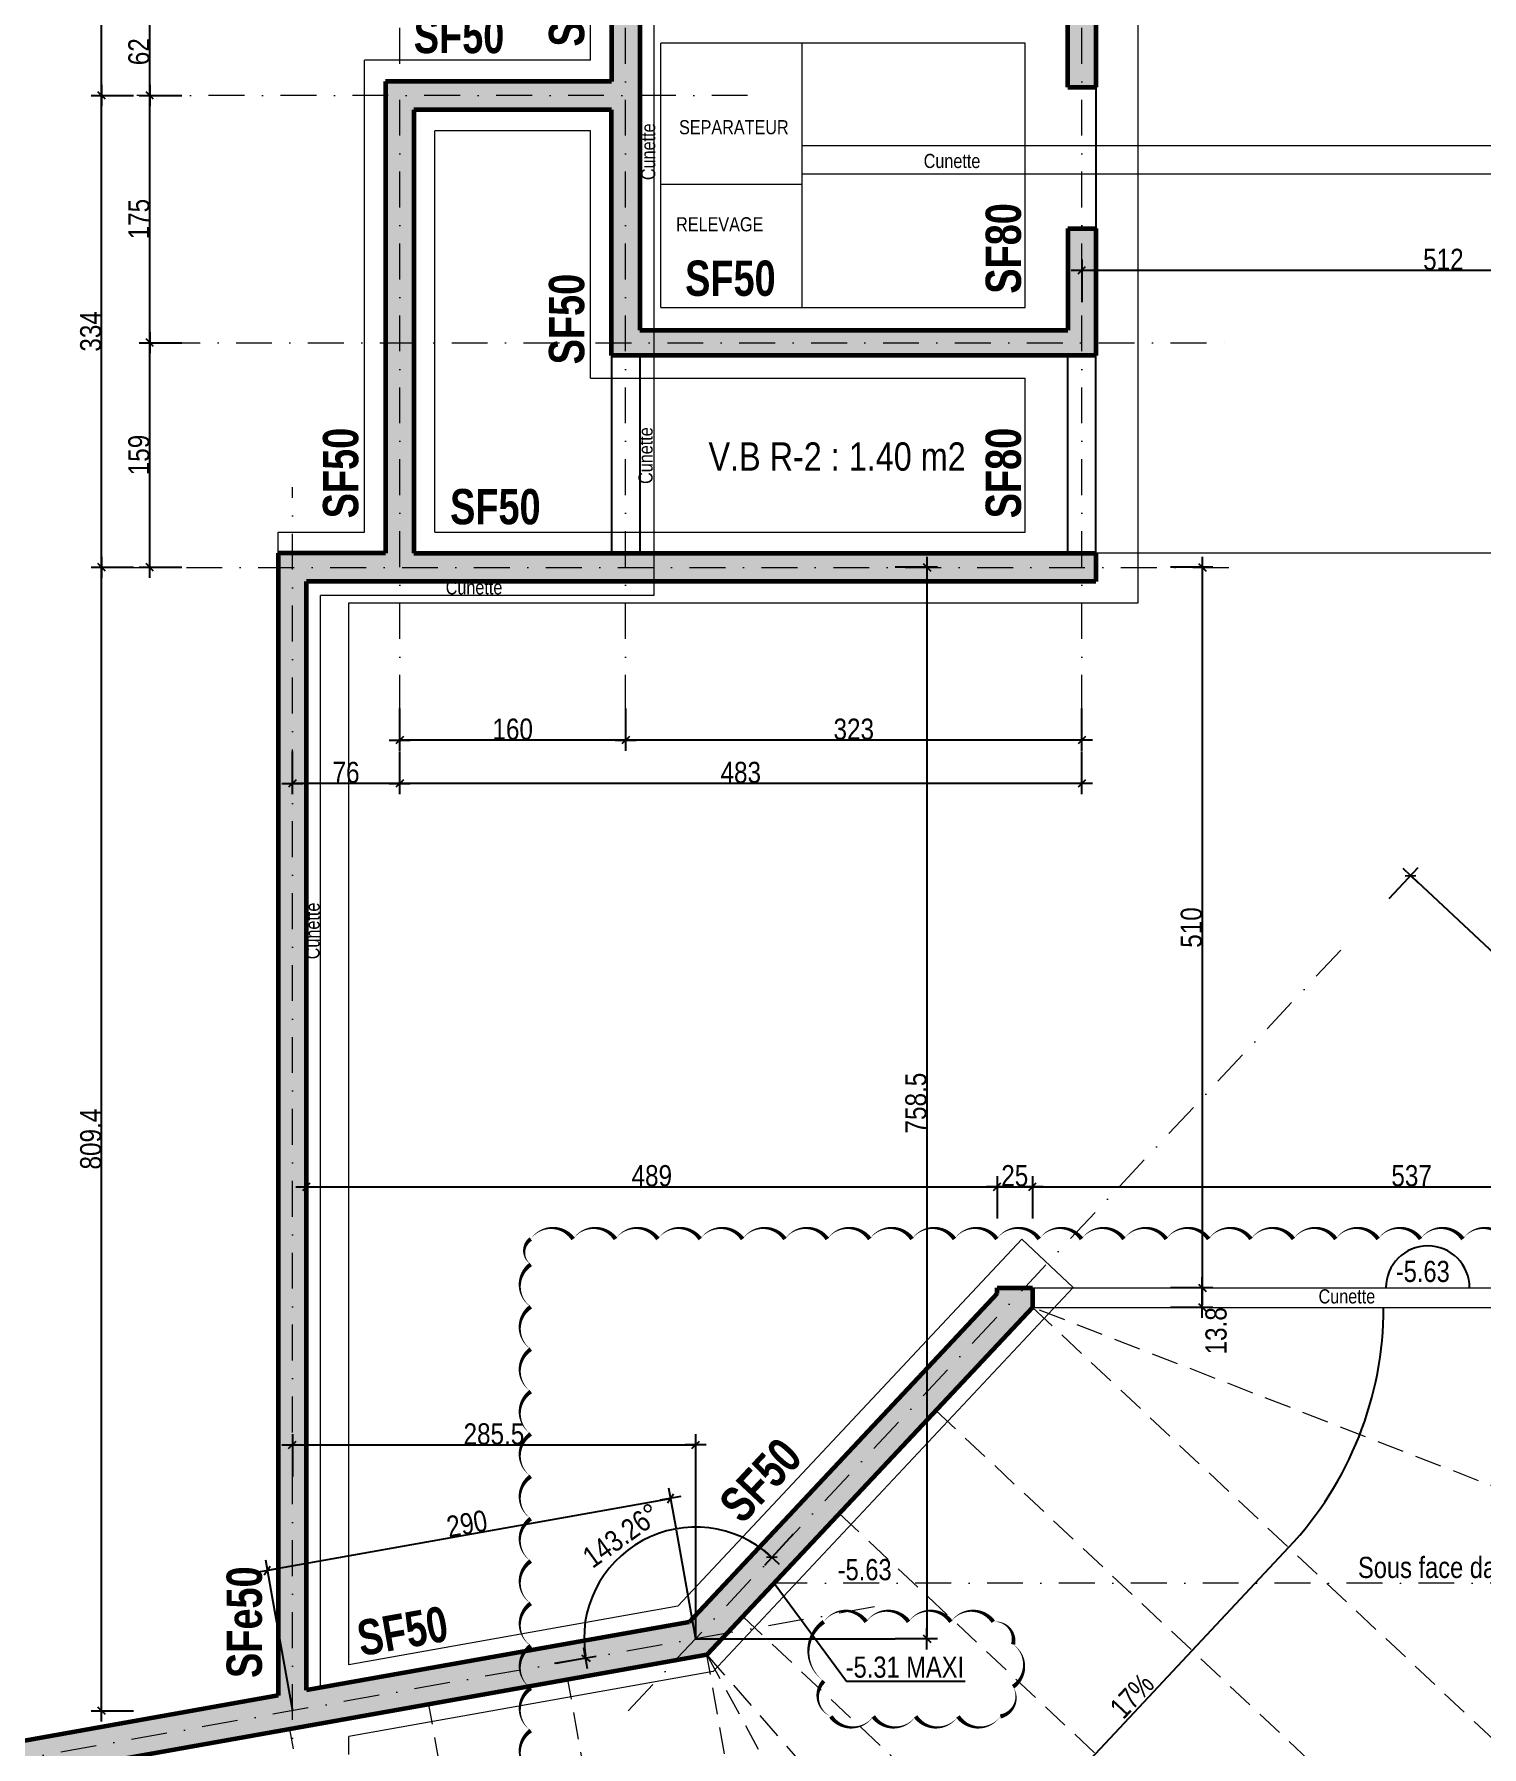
# Model space of a CAD drawing. Header units: centimetres. Extents: x 16433 to 114398, y -50094 to -12305.
# Drawn here: x 28697 to 29722, y -41349 to -40137 of the extents above; entities that cross this region are included whole.
import ezdxf
from ezdxf.enums import TextEntityAlignment as Align

# ---------------------------------------------------------------- set-up
doc = ezdxf.new("R2010")
doc.units = ezdxf.units.CM
doc.header["$LTSCALE"] = 0.5
doc.linetypes.add('CACHEX2', pattern=[19.05, 12.7, -6.35])
doc.linetypes.add('TIRETPTX2', pattern=[50.8, 25.4, -12.7, 0, -12.7])
doc.layers.get('DEFPOINTS').update_dxf_attribs({"linetype": 'CONTINUOUS'})
for name, color, linetype in [('01_cote_gen', 4, 'CONTINUOUS'), ('01_linteaux', 2, 'CONTINUOUS'), ('01_poch_murs', 253, 'CONTINUOUS'), ('01_texte', 230, 'CONTINUOUS'), ('AA_COTES', 2, 'CONTINUOUS')]:
    doc.layers.add(name, color=color, linetype=linetype)
for name, color, linetype, lineweight in [('01_murs_coup', 5, 'CONTINUOUS', 60), ('01_sem', 42, 'CONTINUOUS', 15), ('01_tram_axes', 2, 'TIRETPTX2', 9)]:
    doc.layers.add(name, color=color, linetype=linetype, lineweight=lineweight)
doc.styles.add('ARIAL NA', font='ARIALN.TTF')
doc.styles.add('impact', font='impact.ttf')
doc.styles.add('MATTE_TXT', font='arial.ttf')
doc.styles.add('STYLE2', font='ARIALN.TTF')
doc.dimstyles.new('JB50', dxfattribs={"dimscale": 0.1, "dimtxt": 150, "dimasz": 15, "dimexe": 0.1, "dimexo": 0.1, "dimgap": 0.09, "dimtad": 1, "dimdec": 1, "dimdsep": 46, "dimtxsty": 'STYLE2', "dimblk1": 'BOND_G', "dimblk2": 'BOND_D', "dimsah": 1, "dimcen": 1.5, "dimdle": 0.01, "dimse1": 1, "dimse2": 1, "dimclrd": 4, "dimclre": 2, "dimclrt": 6, "dimazin": 2, "dimtfac": 2.333333, "dimtdec": 1, "dimtix": 1, "dimtmove": 2, "dimatfit": 3, "dimldrblk": 'BOND_G', "dimfxl": 1, "dimtolj": 1, "dimtzin": 0, "dimarcsym": 0})

# ---------------------------------------------------------------- blocks, each defined once
blk = doc.blocks.new('BOND_G')
at = {"layer": 'AA_COTES', "color": 0}
for p, q in [((0, -5), (0, 15)), ((5, 0), (-5, 0)), ((1.77, 1.77), (-1.77, -1.77))]:
    blk.add_line(p, q, dxfattribs=at)
blk = doc.blocks.new('BOND_D')
at = {"layer": 'AA_COTES', "color": 0}
for p, q in [((5, 0), (-5, 0)), ((-1.77, -1.77), (1.77, 1.77)), ((0, 5), (0, -15))]:
    blk.add_line(p, q, dxfattribs=at)
blk = doc.blocks.new('*D4112')
at = {"layer": '01_cote_gen', "color": 4, "lineweight": -2, "ltscale": 2, "transparency": 16777216}
blk.add_line((29440.7, -40304.2), (29949.7, -40304.2), dxfattribs=at)
at = {"layer": 'DEFPOINTS', "color": 0, "ltscale": 2}
for p in [(29951.2, -40304.2), (29439.2, -40312), (29951.2, -40346.8)]:
    blk.add_point(p, dxfattribs=at)
at = {"layer": '01_cote_gen', "color": 4, "lineweight": -2, "ltscale": 2, "transparency": 16777216, "xscale": 1.5, "yscale": 1.5, "zscale": 1.5, "rotation": 180}
blk.add_blockref('BOND_G', (29439.2, -40304.2), dxfattribs=at)
at = {"layer": '01_cote_gen', "color": 4, "lineweight": -2, "ltscale": 2, "transparency": 16777216, "xscale": 1.5, "yscale": 1.5, "zscale": 1.5}
blk.add_blockref('BOND_D', (29951.2, -40304.2), dxfattribs=at)
at = {"layer": '01_cote_gen', "color": 6, "ltscale": 2, "transparency": 16777216, "insert": (29695.2, -40296.6), "char_height": 15, "attachment_point": 5, "style": 'STYLE2'}
blk.add_mtext('\\A1;512', dxfattribs=at)
blk = doc.blocks.new('*D4128')
at = {"layer": '01_cote_gen', "color": 4, "lineweight": -2, "ltscale": 2, "transparency": 16777216}
blk.add_line((29437.7, -40636.9), (29117.7, -40636.9), dxfattribs=at)
at = {"layer": 'DEFPOINTS', "color": 0, "ltscale": 2}
for p in [(29116.2, -40616.1), (29439.2, -40616.1), (29116.2, -40636.9)]:
    blk.add_point(p, dxfattribs=at)
at = {"layer": '01_cote_gen', "color": 4, "lineweight": -2, "ltscale": 2, "transparency": 16777216, "xscale": 1.5, "yscale": 1.5, "zscale": 1.5, "rotation": 180}
blk.add_blockref('BOND_D', (29116.2, -40636.9), dxfattribs=at)
at = {"layer": '01_cote_gen', "color": 4, "lineweight": -2, "ltscale": 2, "transparency": 16777216, "xscale": 1.5, "yscale": 1.5, "zscale": 1.5}
blk.add_blockref('BOND_G', (29439.2, -40636.9), dxfattribs=at)
at = {"layer": '01_cote_gen', "color": 6, "ltscale": 2, "transparency": 16777216, "insert": (29277.7, -40629.2), "char_height": 15, "attachment_point": 5, "style": 'STYLE2'}
blk.add_mtext('\\A1;323', dxfattribs=at)
blk = doc.blocks.new('*D4129')
at = {"layer": '01_cote_gen', "color": 4, "lineweight": -2, "ltscale": 2, "transparency": 16777216}
blk.add_line((29114.7, -40636.9), (28957.7, -40636.9), dxfattribs=at)
at = {"layer": 'DEFPOINTS', "color": 0, "ltscale": 2}
for p in [(28956.2, -40616.1), (29116.2, -40616.1), (28956.2, -40636.9)]:
    blk.add_point(p, dxfattribs=at)
at = {"layer": '01_cote_gen', "color": 4, "lineweight": -2, "ltscale": 2, "transparency": 16777216, "xscale": 1.5, "yscale": 1.5, "zscale": 1.5, "rotation": 180}
blk.add_blockref('BOND_D', (28956.2, -40636.9), dxfattribs=at)
at = {"layer": '01_cote_gen', "color": 4, "lineweight": -2, "ltscale": 2, "transparency": 16777216, "xscale": 1.5, "yscale": 1.5, "zscale": 1.5}
blk.add_blockref('BOND_G', (29116.2, -40636.9), dxfattribs=at)
at = {"layer": '01_cote_gen', "color": 6, "ltscale": 2, "transparency": 16777216, "insert": (29036.2, -40629.2), "char_height": 15, "attachment_point": 5, "style": 'STYLE2'}
blk.add_mtext('\\A1;160', dxfattribs=at)
blk = doc.blocks.new('*D4130')
at = {"layer": '01_cote_gen', "color": 4, "lineweight": -2, "ltscale": 2, "transparency": 16777216}
blk.add_line((29437.7, -40667.5), (28957.7, -40667.5), dxfattribs=at)
at = {"layer": 'DEFPOINTS', "color": 0, "ltscale": 2}
for p in [(28956.2, -40644.4), (29439.2, -40644.4), (28956.2, -40667.5)]:
    blk.add_point(p, dxfattribs=at)
at = {"layer": '01_cote_gen', "color": 4, "lineweight": -2, "ltscale": 2, "transparency": 16777216, "xscale": 1.5, "yscale": 1.5, "zscale": 1.5, "rotation": 180}
blk.add_blockref('BOND_D', (28956.2, -40667.5), dxfattribs=at)
at = {"layer": '01_cote_gen', "color": 4, "lineweight": -2, "ltscale": 2, "transparency": 16777216, "xscale": 1.5, "yscale": 1.5, "zscale": 1.5}
blk.add_blockref('BOND_G', (29439.2, -40667.5), dxfattribs=at)
at = {"layer": '01_cote_gen', "color": 6, "ltscale": 2, "transparency": 16777216, "insert": (29197.7, -40659.8), "char_height": 15, "attachment_point": 5, "style": 'STYLE2'}
blk.add_mtext('\\A1;483', dxfattribs=at)
blk = doc.blocks.new('*D4131')
at = {"layer": '01_cote_gen', "color": 4, "lineweight": -2, "ltscale": 2, "transparency": 16777216}
blk.add_line((28954.7, -40667.5), (28881.7, -40667.5), dxfattribs=at)
at = {"layer": 'DEFPOINTS', "color": 0, "ltscale": 2}
for p in [(28880.2, -40457.8), (28880.2, -40667.5), (28956.2, -40675)]:
    blk.add_point(p, dxfattribs=at)
at = {"layer": '01_cote_gen', "color": 4, "lineweight": -2, "ltscale": 2, "transparency": 16777216, "xscale": 1.5, "yscale": 1.5, "zscale": 1.5, "rotation": 180}
blk.add_blockref('BOND_D', (28880.2, -40667.5), dxfattribs=at)
at = {"layer": '01_cote_gen', "color": 4, "lineweight": -2, "ltscale": 2, "transparency": 16777216, "xscale": 1.5, "yscale": 1.5, "zscale": 1.5}
blk.add_blockref('BOND_G', (28956.2, -40667.5), dxfattribs=at)
at = {"layer": '01_cote_gen', "color": 6, "ltscale": 2, "transparency": 16777216, "insert": (28918.2, -40659.8), "char_height": 15, "attachment_point": 5, "style": 'STYLE2'}
blk.add_mtext('\\A1;76', dxfattribs=at)
blk = doc.blocks.new('*D4132')
at = {"layer": '01_cote_gen', "color": 4, "lineweight": -2, "ltscale": 2, "transparency": 16777216}
blk.add_line((29673, -40733.7), (30054.4, -41090.1), dxfattribs=at)
at = {"layer": 'DEFPOINTS', "color": 0, "ltscale": 2}
for p in [(29622.6, -40785.5), (30055.5, -41091.2), (30006.1, -41143.9)]:
    blk.add_point(p, dxfattribs=at)
at = {"layer": '01_cote_gen', "color": 4, "lineweight": -2, "ltscale": 2, "transparency": 16777216, "xscale": 1.5, "yscale": 1.5, "zscale": 1.5}
for name, p, rotation in [('BOND_G', (29671.9, -40732.7), 136.9369686569223), ('BOND_D', (30055.5, -41091.2), 316.9369686569223)]:
    blk.add_blockref(name, p, dxfattribs=dict(at, rotation=rotation))
at = {"layer": '01_cote_gen', "color": 6, "ltscale": 2, "transparency": 16777216, "insert": (29868.9, -40906.3), "char_height": 15, "attachment_point": 5, "rotation": 316.937, "style": 'STYLE2'}
blk.add_mtext('\\A1;525', dxfattribs=at)
blk = doc.blocks.new('*D4133')
at = {"layer": '01_cote_gen', "color": 4, "lineweight": -2, "ltscale": 2, "transparency": 16777216}
blk.add_line((28881.7, -41135.7), (29164.2, -41135.7), dxfattribs=at)
at = {"layer": 'DEFPOINTS', "color": 0, "ltscale": 2}
for p in [(29165.7, -41135.7), (28880.2, -41157.2), (29165.7, -41247.9)]:
    blk.add_point(p, dxfattribs=at)
at = {"layer": '01_cote_gen', "color": 4, "lineweight": -2, "ltscale": 2, "transparency": 16777216, "xscale": 1.5, "yscale": 1.5, "zscale": 1.5, "rotation": 180}
blk.add_blockref('BOND_G', (28880.2, -41135.7), dxfattribs=at)
at = {"layer": '01_cote_gen', "color": 4, "lineweight": -2, "ltscale": 2, "transparency": 16777216, "xscale": 1.5, "yscale": 1.5, "zscale": 1.5}
blk.add_blockref('BOND_D', (29165.7, -41135.7), dxfattribs=at)
at = {"layer": '01_cote_gen', "color": 6, "ltscale": 2, "transparency": 16777216, "insert": (29022.9, -41128.1), "char_height": 15, "attachment_point": 5, "style": 'STYLE2'}
blk.add_mtext('\\A1;285.5', dxfattribs=at)
blk = doc.blocks.new('*D4134')
at = {"layer": '01_cote_gen', "color": 4, "lineweight": -2, "ltscale": 2, "transparency": 16777216}
blk.add_line((28745.1, -41322.5), (28745.1, -40516), dxfattribs=at)
at = {"layer": 'DEFPOINTS', "color": 0, "ltscale": 2}
for p in [(28745.1, -40514.5), (28754.3, -40514.5), (28880.2, -41324)]:
    blk.add_point(p, dxfattribs=at)
at = {"layer": '01_cote_gen', "color": 4, "lineweight": -2, "ltscale": 2, "transparency": 16777216, "xscale": 1.5, "yscale": 1.5, "zscale": 1.5}
for name, p, rotation in [('BOND_D', (28745.1, -40514.5), 90), ('BOND_G', (28745.1, -41324), 270)]:
    blk.add_blockref(name, p, dxfattribs=dict(at, rotation=rotation))
at = {"layer": '01_cote_gen', "color": 6, "ltscale": 2, "transparency": 16777216, "insert": (28737.5, -40919.3), "char_height": 15, "attachment_point": 5, "rotation": 90, "style": 'STYLE2'}
blk.add_mtext('\\A1;809.4', dxfattribs=at)
blk = doc.blocks.new('*D4135')
at = {"layer": '01_cote_gen', "color": 4, "lineweight": -2, "ltscale": 2, "transparency": 16777216}
blk.add_line((28779.3, -40513), (28779.3, -40357), dxfattribs=at)
at = {"layer": 'DEFPOINTS', "color": 0, "ltscale": 2}
for p in [(28779.3, -40355.5), (28833.9, -40355.5), (28788.4, -40514.5)]:
    blk.add_point(p, dxfattribs=at)
at = {"layer": '01_cote_gen', "color": 4, "lineweight": -2, "ltscale": 2, "transparency": 16777216, "xscale": 1.5, "yscale": 1.5, "zscale": 1.5}
for name, p, rotation in [('BOND_D', (28779.3, -40355.5), 90), ('BOND_G', (28779.3, -40514.5), 270)]:
    blk.add_blockref(name, p, dxfattribs=dict(at, rotation=rotation))
at = {"layer": '01_cote_gen', "color": 6, "ltscale": 2, "transparency": 16777216, "insert": (28771.6, -40435), "char_height": 15, "attachment_point": 5, "rotation": 90, "style": 'STYLE2'}
blk.add_mtext('\\A1;159', dxfattribs=at)
blk = doc.blocks.new('*D4136')
at = {"layer": '01_cote_gen', "color": 4, "lineweight": -2, "ltscale": 2, "transparency": 16777216}
blk.add_line((28779.3, -40354), (28779.3, -40182), dxfattribs=at)
at = {"layer": 'DEFPOINTS', "color": 0, "ltscale": 2}
for p in [(28779.3, -40180.5), (28860.1, -40180.5), (28833.9, -40355.5)]:
    blk.add_point(p, dxfattribs=at)
at = {"layer": '01_cote_gen', "color": 4, "lineweight": -2, "ltscale": 2, "transparency": 16777216, "xscale": 1.5, "yscale": 1.5, "zscale": 1.5}
for name, p, rotation in [('BOND_D', (28779.3, -40180.5), 90), ('BOND_G', (28779.3, -40355.5), 270)]:
    blk.add_blockref(name, p, dxfattribs=dict(at, rotation=rotation))
at = {"layer": '01_cote_gen', "color": 6, "ltscale": 2, "transparency": 16777216, "insert": (28771.6, -40268), "char_height": 15, "attachment_point": 5, "rotation": 90, "style": 'STYLE2'}
blk.add_mtext('\\A1;175', dxfattribs=at)
blk = doc.blocks.new('*D4137')
at = {"layer": '01_cote_gen', "color": 4, "lineweight": -2, "ltscale": 2, "transparency": 16777216}
blk.add_line((28779.3, -40179), (28779.3, -40120), dxfattribs=at)
at = {"layer": 'DEFPOINTS', "color": 0, "ltscale": 2}
for p in [(28779.3, -40118.5), (28860.1, -40118.5), (28860.1, -40180.5)]:
    blk.add_point(p, dxfattribs=at)
at = {"layer": '01_cote_gen', "color": 4, "lineweight": -2, "ltscale": 2, "transparency": 16777216, "xscale": 1.5, "yscale": 1.5, "zscale": 1.5}
for name, p, rotation in [('BOND_D', (28779.3, -40118.5), 90), ('BOND_G', (28779.3, -40180.5), 270)]:
    blk.add_blockref(name, p, dxfattribs=dict(at, rotation=rotation))
at = {"layer": '01_cote_gen', "color": 6, "ltscale": 2, "transparency": 16777216, "insert": (28771.6, -40149.5), "char_height": 15, "attachment_point": 5, "rotation": 90, "style": 'STYLE2'}
blk.add_mtext('\\A1;62', dxfattribs=at)
blk = doc.blocks.new('*D4139')
at = {"layer": '01_cote_gen', "color": 4, "lineweight": -2, "ltscale": 2, "transparency": 16777216}
blk.add_line((28745.1, -40513), (28745.1, -40182), dxfattribs=at)
at = {"layer": 'DEFPOINTS', "color": 0, "ltscale": 2}
for p in [(28745.1, -40180.5), (28862.8, -40180.5), (28831.7, -40514.5)]:
    blk.add_point(p, dxfattribs=at)
at = {"layer": '01_cote_gen', "color": 4, "lineweight": -2, "ltscale": 2, "transparency": 16777216, "xscale": 1.5, "yscale": 1.5, "zscale": 1.5}
for name, p, rotation in [('BOND_D', (28745.1, -40180.5), 90), ('BOND_G', (28745.1, -40514.5), 270)]:
    blk.add_blockref(name, p, dxfattribs=dict(at, rotation=rotation))
at = {"layer": '01_cote_gen', "color": 6, "ltscale": 2, "transparency": 16777216, "insert": (28737.5, -40347.5), "char_height": 15, "attachment_point": 5, "rotation": 90, "style": 'STYLE2'}
blk.add_mtext('\\A1;334', dxfattribs=at)
blk = doc.blocks.new('*D4140')
at = {"layer": '01_cote_gen', "color": 4, "lineweight": -2, "ltscale": 2, "transparency": 16777216}
blk.add_line((28745.1, -40179), (28745.1, -39665), dxfattribs=at)
at = {"layer": 'DEFPOINTS', "color": 0, "ltscale": 2}
for p in [(28745.1, -39663.5), (28767.6, -39663.5), (28767.6, -40180.5)]:
    blk.add_point(p, dxfattribs=at)
at = {"layer": '01_cote_gen', "color": 4, "lineweight": -2, "ltscale": 2, "transparency": 16777216, "xscale": 1.5, "yscale": 1.5, "zscale": 1.5}
for name, p, rotation in [('BOND_D', (28745.1, -39663.5), 90), ('BOND_G', (28745.1, -40180.5), 270)]:
    blk.add_blockref(name, p, dxfattribs=dict(at, rotation=rotation))
at = {"layer": '01_cote_gen', "color": 6, "ltscale": 2, "transparency": 16777216, "insert": (28737.5, -39922), "char_height": 15, "attachment_point": 5, "rotation": 90, "style": 'STYLE2'}
blk.add_mtext('\\A1;517', dxfattribs=at)
blk = doc.blocks.new('*D4178')
at = {"layer": '01_cote_gen', "color": 4, "lineweight": -2, "ltscale": 2, "transparency": 16777216}
blk.add_line((29994.3, -41284.6), (29494.4, -41818), dxfattribs=at)
at = {"layer": 'DEFPOINTS', "color": 0, "ltscale": 2}
for p in [(29931.5, -41223.6), (29429.5, -41759.3), (29493.4, -41819.1)]:
    blk.add_point(p, dxfattribs=at)
at = {"layer": '01_cote_gen', "color": 4, "lineweight": -2, "ltscale": 2, "transparency": 16777216, "xscale": 1.5, "yscale": 1.5, "zscale": 1.5}
for name, p, rotation in [('BOND_G', (29995.4, -41283.5), 46.85957807586632), ('BOND_D', (29493.4, -41819.1), 226.8595780758663)]:
    blk.add_blockref(name, p, dxfattribs=dict(at, rotation=rotation))
at = {"layer": '01_cote_gen', "color": 6, "ltscale": 2, "transparency": 16777216, "insert": (29738.8, -41546), "char_height": 15, "attachment_point": 5, "rotation": 46.8596, "style": 'STYLE2'}
blk.add_mtext('\\A1;734.1', dxfattribs=at)
blk = doc.blocks.new('*D4179')
at = {"layer": '01_cote_gen', "color": 4, "lineweight": -2, "ltscale": 2, "transparency": 16777216}
blk.add_line((28863.9, -41224.3), (29146.4, -41173.9), dxfattribs=at)
at = {"layer": 'DEFPOINTS', "color": 0, "ltscale": 2}
for p in [(29147.9, -41173.6), (29165.7, -41273), (28880.2, -41324)]:
    blk.add_point(p, dxfattribs=at)
at = {"layer": '01_cote_gen', "color": 4, "lineweight": -2, "ltscale": 2, "transparency": 16777216, "xscale": 1.5, "yscale": 1.5, "zscale": 1.5}
for name, p, rotation in [('BOND_D', (29147.9, -41173.6), 10.11701883034872), ('BOND_G', (28862.4, -41224.6), 190.1170188303487)]:
    blk.add_blockref(name, p, dxfattribs=dict(at, rotation=rotation))
at = {"layer": '01_cote_gen', "color": 6, "ltscale": 2, "transparency": 16777216, "insert": (29003.8, -41191.6), "char_height": 15, "attachment_point": 5, "rotation": 10.117, "style": 'STYLE2'}
blk.add_mtext('\\A1;290', dxfattribs=at)
blk = doc.blocks.new('*D4180')
at = {"layer": '01_cote_gen', "color": 4, "lineweight": -2, "ltscale": 2, "transparency": 16777216}
blk.add_arc((29165.7, -41273), 79, 47.9472, 189.0294, dxfattribs=at)
at = {"layer": 'DEFPOINTS', "color": 0, "ltscale": 2}
for p in [(29159.3, -41194.3), (29227, -41207.6), (29165.7, -41273), (29036.9, -41296)]:
    blk.add_point(p, dxfattribs=at)
at = {"layer": '01_cote_gen', "color": 4, "lineweight": -2, "ltscale": 2, "transparency": 16777216, "xscale": 1.5, "yscale": 1.5, "zscale": 1.5}
for name, p, rotation in [('BOND_G', (29219.7, -41215.4), 317.4034009217252), ('BOND_D', (29087.9, -41286.9), 279.5731959844877)]:
    blk.add_blockref(name, p, dxfattribs=dict(at, rotation=rotation))
at = {"layer": '01_cote_gen', "color": 6, "ltscale": 2, "transparency": 16777216, "insert": (29113.2, -41199.9), "char_height": 15, "attachment_point": 5, "rotation": 35.6733, "style": 'STYLE2'}
blk.add_mtext('\\A1;143.26°', dxfattribs=at)
blk = doc.blocks.new('*D4280')
at = {"layer": '01_cote_gen', "color": 4, "lineweight": -2, "ltscale": 2, "transparency": 16777216}
blk.add_line((28891.7, -40953), (29377.7, -40953), dxfattribs=at)
at = {"layer": 'DEFPOINTS', "color": 0, "ltscale": 2}
for p in [(29379.2, -40953), (28890.2, -40977.5), (29379.2, -41024.6)]:
    blk.add_point(p, dxfattribs=at)
at = {"layer": '01_cote_gen', "color": 4, "lineweight": -2, "ltscale": 2, "transparency": 16777216, "xscale": 1.5, "yscale": 1.5, "zscale": 1.5, "rotation": 180}
blk.add_blockref('BOND_G', (28890.2, -40953), dxfattribs=at)
at = {"layer": '01_cote_gen', "color": 4, "lineweight": -2, "ltscale": 2, "transparency": 16777216, "xscale": 1.5, "yscale": 1.5, "zscale": 1.5}
blk.add_blockref('BOND_D', (29379.2, -40953), dxfattribs=at)
at = {"layer": '01_cote_gen', "color": 6, "ltscale": 2, "transparency": 16777216, "insert": (29134.7, -40945.3), "char_height": 15, "attachment_point": 5, "style": 'STYLE2'}
blk.add_mtext('\\A1;489', dxfattribs=at)
blk = doc.blocks.new('*D4281')
at = {"layer": '01_cote_gen', "color": 4, "lineweight": -2, "ltscale": 2, "transparency": 16777216}
blk.add_line((29380.7, -40953), (29402.7, -40953), dxfattribs=at)
at = {"layer": 'DEFPOINTS', "color": 0, "ltscale": 2}
for p in [(29404.2, -40953), (29379.2, -40975.5), (29404.2, -41024.6)]:
    blk.add_point(p, dxfattribs=at)
at = {"layer": '01_cote_gen', "color": 4, "lineweight": -2, "ltscale": 2, "transparency": 16777216, "xscale": 1.5, "yscale": 1.5, "zscale": 1.5, "rotation": 180}
blk.add_blockref('BOND_G', (29379.2, -40953), dxfattribs=at)
at = {"layer": '01_cote_gen', "color": 4, "lineweight": -2, "ltscale": 2, "transparency": 16777216, "xscale": 1.5, "yscale": 1.5, "zscale": 1.5}
blk.add_blockref('BOND_D', (29404.2, -40953), dxfattribs=at)
at = {"layer": '01_cote_gen', "color": 6, "ltscale": 2, "transparency": 16777216, "insert": (29391.7, -40945.3), "char_height": 15, "attachment_point": 5, "style": 'STYLE2'}
blk.add_mtext('\\A1;25', dxfattribs=at)
blk = doc.blocks.new('*D4282')
at = {"layer": '01_cote_gen', "color": 4, "lineweight": -2, "ltscale": 2, "transparency": 16777216}
blk.add_line((29405.7, -40953), (29939.7, -40953), dxfattribs=at)
at = {"layer": 'DEFPOINTS', "color": 0, "ltscale": 2}
for p in [(29941.2, -40953), (29404.2, -40975.5), (29941.2, -41003)]:
    blk.add_point(p, dxfattribs=at)
at = {"layer": '01_cote_gen', "color": 4, "lineweight": -2, "ltscale": 2, "transparency": 16777216, "xscale": 1.5, "yscale": 1.5, "zscale": 1.5, "rotation": 180}
blk.add_blockref('BOND_G', (29404.2, -40953), dxfattribs=at)
at = {"layer": '01_cote_gen', "color": 4, "lineweight": -2, "ltscale": 2, "transparency": 16777216, "xscale": 1.5, "yscale": 1.5, "zscale": 1.5}
blk.add_blockref('BOND_D', (29941.2, -40953), dxfattribs=at)
at = {"layer": '01_cote_gen', "color": 6, "ltscale": 2, "transparency": 16777216, "insert": (29672.7, -40945.3), "char_height": 15, "attachment_point": 5, "style": 'STYLE2'}
blk.add_mtext('\\A1;537', dxfattribs=at)
blk = doc.blocks.new('*D4283')
at = {"layer": '01_cote_gen', "color": 4, "lineweight": -2, "ltscale": 2, "transparency": 16777216}
blk.add_line((29524.5, -40516), (29524.5, -41023.1), dxfattribs=at)
at = {"layer": 'DEFPOINTS', "color": 0, "ltscale": 2}
for p in [(29552.4, -40514.5), (29507, -41024.6), (29524.5, -41024.6)]:
    blk.add_point(p, dxfattribs=at)
at = {"layer": '01_cote_gen', "color": 4, "lineweight": -2, "ltscale": 2, "transparency": 16777216, "xscale": 1.5, "yscale": 1.5, "zscale": 1.5}
for name, p, rotation in [('BOND_G', (29524.5, -40514.5), 90), ('BOND_D', (29524.5, -41024.6), 270)]:
    blk.add_blockref(name, p, dxfattribs=dict(at, rotation=rotation))
at = {"layer": '01_cote_gen', "color": 6, "ltscale": 2, "transparency": 16777216, "insert": (29516.8, -40769.5), "char_height": 15, "attachment_point": 5, "rotation": 90, "style": 'STYLE2'}
blk.add_mtext('\\A1;510', dxfattribs=at)
blk = doc.blocks.new('*D4284')
at = {"layer": '01_cote_gen', "color": 4, "lineweight": -2, "ltscale": 2, "transparency": 16777216}
blk.add_line((29524.5, -41026.1), (29524.5, -41036.9), dxfattribs=at)
at = {"layer": 'DEFPOINTS', "color": 0, "ltscale": 2}
for p in [(29510.5, -41024.6), (29510.5, -41038.4), (29524.5, -41038.4)]:
    blk.add_point(p, dxfattribs=at)
at = {"layer": '01_cote_gen', "color": 4, "lineweight": -2, "ltscale": 2, "transparency": 16777216, "xscale": 1.5, "yscale": 1.5, "zscale": 1.5}
for name, p, rotation in [('BOND_G', (29524.5, -41024.6), 90), ('BOND_D', (29524.5, -41038.4), 270)]:
    blk.add_blockref(name, p, dxfattribs=dict(at, rotation=rotation))
at = {"layer": '01_cote_gen', "color": 6, "ltscale": 2, "transparency": 16777216, "insert": (29534.3, -41055), "char_height": 15, "attachment_point": 5, "rotation": 90, "style": 'STYLE2'}
blk.add_mtext('\\A1;13.8', dxfattribs=at)
blk = doc.blocks.new('*D4286')
at = {"layer": '01_cote_gen', "color": 4, "lineweight": -2, "ltscale": 2, "transparency": 16777216}
blk.add_line((29329.5, -40516), (29329.5, -41271.5), dxfattribs=at)
at = {"layer": 'DEFPOINTS', "color": 0, "ltscale": 2}
for p in [(29228, -40514.5), (29307, -41273), (29329.5, -41273)]:
    blk.add_point(p, dxfattribs=at)
at = {"layer": '01_cote_gen', "color": 4, "lineweight": -2, "ltscale": 2, "transparency": 16777216, "xscale": 1.5, "yscale": 1.5, "zscale": 1.5}
for name, p, rotation in [('BOND_G', (29329.5, -40514.5), 90), ('BOND_D', (29329.5, -41273), 270)]:
    blk.add_blockref(name, p, dxfattribs=dict(at, rotation=rotation))
at = {"layer": '01_cote_gen', "color": 6, "ltscale": 2, "transparency": 16777216, "insert": (29321.8, -40893.8), "char_height": 15, "attachment_point": 5, "rotation": 90, "style": 'STYLE2'}
blk.add_mtext('\\A1;758.5', dxfattribs=at)

msp = doc.modelspace()

# ---------------------------------------------------------------- hatches: boundary and pattern name
at = {"layer": '01_poch_murs', "ltscale": 2}
h = msp.add_hatch(color=256, dxfattribs=at)
h.dxf.hatch_style = 1
h.paths.add_polyline_path([(30854.176, -40504.6), (30836.176, -40504.6), (30836.176, -41213.6), (29961.17, -41213.6), (29961.17, -40504.6), (29941.17, -40504.6), (29941.17, -41213.6), (29925.215, -41213.6), (29425.024, -41747.36), (28531.405, -41906.812), (28535.796, -41931.423), (29437.589, -41770.513), (29940.735, -41233.6), (30854.176, -41233.6)])
h.paths.add_polyline_path([(29404.172, -41038.392), (29404.172, -41024.56), (29379.172, -41024.56), (29379.172, -41028.509), (29161.162, -41261.15), (28890.174, -41309.503), (28890.174, -40524.54), (29449.166, -40524.54), (29449.166, -40504.54), (28966.174, -40504.539), (28966.174, -40190.532), (29106.171, -40190.532), (29106.171, -40364.54), (29449.166, -40364.54), (29449.166, -40274.537), (29429.166, -40274.537), (29429.166, -40346.54), (29126.171, -40346.54), (29126.171, -40127.54), (29429.166, -40127.54), (29429.166, -40174.54), (29449.166, -40174.54), (29449.166, -40102.54), (29429.166, -40102.54), (29429.166, -40109.54), (29126.171, -40109.54), (29126.171, -39673.535), (29429.166, -39673.535), (29429.166, -40000.543), (29449.166, -40000.543), (29449.166, -39035.54), (30269.166, -39035.54), (30269.166, -39947.587), (30327.162, -39947.587), (30327.162, -39929.587), (30289.166, -39929.587), (30289.166, -39017.54), (29449.166, -39017.54), (29449.166, -38947.54), (29463.164, -38947.54), (29463.164, -38929.54), (29429.166, -38929.54), (29429.166, -39653.535), (29106.171, -39653.535), (29106.171, -40170.532), (28946.174, -40170.532), (28946.174, -40504.54), (28870.174, -40504.54), (28870.174, -41313.072), (28439.184, -41389.975), (28443.575, -41414.586), (29173.727, -41284.303)])

# ---------------------------------------------------------------- linework, layer by layer
at = {"layer": '01_cote_gen', "ltscale": 2}
for p, q in [((29449.166, -40174.54), (29449.166, -40274.537)), ((29165.661, -41158.228), (29165.661, -41273.044)), ((29151.876, -41195.786), (29165.661, -41273.044)), ((28866.388, -41246.727), (28880.174, -41323.985)), ((29165.661, -41273.044), (29307, -41273.044))]:
    msp.add_line(p, q, dxfattribs=at)
at = {"layer": '01_linteaux'}
for p, q in [((29106.171, -40364.54), (29106.171, -40504.539)), ((29126.171, -40364.54), (29126.171, -40504.539)), ((29429.166, -40504.54), (29429.166, -40364.54)), ((29449.166, -40504.54), (29449.166, -40364.54))]:
    msp.add_line(p, q, dxfattribs=at)
at = {"layer": '01_murs_coup'}
for p, q in [((29106.171, -39653.535), (29106.171, -40170.532)), ((29449.166, -40102.54), (29449.166, -40174.54)), ((29126.171, -40127.54), (29126.171, -40346.54)), ((29429.166, -40174.54), (29429.166, -40127.54)), ((29106.171, -40170.532), (28946.174, -40170.532)), ((28946.174, -40170.532), (28946.174, -40504.54)), ((29429.166, -40174.54), (29449.166, -40174.54)), ((29106.171, -40190.532), (28966.174, -40190.532)), ((28966.174, -40190.532), (28966.174, -40504.539)), ((29106.171, -40364.54), (29106.171, -40190.532)), ((29429.166, -40274.537), (29449.166, -40274.537)), ((29429.166, -40274.537), (29429.166, -40346.54)), ((29449.166, -40274.537), (29449.166, -40364.54)), ((29126.171, -40346.54), (29429.166, -40346.54)), ((29449.166, -40364.54), (29106.171, -40364.54)), ((28946.174, -40504.54), (28870.174, -40504.54)), ((28870.174, -40504.54), (28870.174, -41313.072)), ((28966.174, -40504.539), (29449.166, -40504.54)), ((29449.166, -40504.54), (29449.166, -40524.54)), ((29449.166, -40524.54), (28890.174, -40524.54)), ((28890.174, -41309.503), (28890.174, -40524.54)), ((29379.172, -41028.509), (29379.172, -41024.56)), ((29379.172, -41024.56), (29404.172, -41024.56)), ((29404.172, -41024.56), (29404.172, -41038.392)), ((29379.172, -41028.509), (29161.162, -41261.15)), ((29404.172, -41038.392), (29173.727, -41284.303)), ((29161.162, -41261.15), (28890.174, -41309.503)), ((29173.727, -41284.303), (28443.575, -41414.586)), ((28870.174, -41313.072), (28439.184, -41389.975))]:
    msp.add_line(p, q, dxfattribs=at)
at = {"layer": '01_poch_murs', "linetype": 'CACHEX2', "lineweight": 5, "ltscale": 3}
for p, q in [((29404.172, -41038.392), (29769.012, -41380.287)), ((29906.473, -41233.6), (29404.172, -41038.392)), ((29335.793, -41111.36), (29700.633, -41453.255)), ((29267.414, -41184.328), (29632.254, -41526.223)), ((29199.035, -41257.296), (29563.875, -41599.191)), ((29261.557, -41776.528), (29173.727, -41284.303)), ((29173.727, -41284.303), (29503.565, -41663.548)), ((29173.727, -41284.303), (29425.024, -41747.36)), ((29163.112, -41794.094), (29075.282, -41301.869)), ((29064.667, -41811.66), (28976.837, -41319.434)), ((28966.221, -41829.226), (28878.392, -41337))]:
    msp.add_line(p, q, dxfattribs=at)
at = {"layer": '01_sem', "ltscale": 2}
for p, q in [((29091.171, -40155.532), (29091.171, -39638.535)), ((29136.171, -39683.535), (29136.171, -40534.54)), ((29479.166, -40539.54), (29479.166, -40093.54)), ((29141.171, -40330.54), (29141.171, -40143.54)), ((29399.166, -40143.54), (29141.171, -40143.54)), ((29241.171, -40330.54), (29241.171, -40143.54)), ((29399.166, -40330.54), (29399.166, -40143.54)), ((28931.174, -40489.54), (28931.174, -40155.532)), ((29091.171, -40155.532), (28931.174, -40155.532)), ((28981.174, -40489.54), (28981.174, -40205.532)), ((29091.171, -40205.532), (28981.174, -40205.532)), ((29091.171, -40380.54), (29091.171, -40205.532)), ((33553.133, -40216.111), (29241.171, -40216.111)), ((33553.133, -40236.111), (29241.171, -40236.111)), ((29241.171, -40243.54), (29141.171, -40243.54)), ((29141.171, -40330.54), (29399.166, -40330.54)), ((29091.171, -40380.54), (29399.166, -40380.54)), ((29399.166, -40489.54), (29399.166, -40380.54)), ((28870.174, -40489.54), (28931.174, -40489.54)), ((28870.174, -41303.051), (28870.174, -40489.54)), ((28981.174, -40489.54), (29399.166, -40489.54)), ((29941.17, -40504.6), (29449.166, -40504.54)), ((29136.171, -40534.54), (28900.174, -40534.54)), ((28900.174, -41307.719), (28900.174, -40534.54)), ((28920.174, -40539.54), (29479.166, -40539.54)), ((28920.174, -41291.453), (28920.174, -40539.54)), ((29396.595, -40990.051), (29153.097, -41249.892)), ((29433.079, -41024.24), (29396.595, -40990.051)), ((29433.079, -41024.24), (29178.226, -41296.197)), ((29404.172, -41024.56), (29941.17, -41024.56)), ((29404.172, -41038.392), (29931.17, -41038.392)), ((29153.097, -41249.892), (28920.174, -41291.453)), ((29178.226, -41296.197), (28920.174, -41342.243)), ((28857.369, -41315.357), (28439.184, -41389.975)), ((28920.174, -41354.94), (28920.174, -41342.243))]:
    msp.add_line(p, q, dxfattribs=at)
for points in [[(29126.171, -40346.54), (29126.171, -40364.54), (29136.171, -40364.54), (29136.171, -40346.54)], [(29126.171, -40504.539), (29126.171, -40524.54), (29136.171, -40524.54), (29136.171, -40504.539)]]:
    msp.add_solid(points, dxfattribs=at)
at = {"layer": '01_texte'}
for p, q in [((29585.643, -41208.451), (29337.789, -41472.939)), ((29221.241, -41233.6), (29272.5, -41303)), ((29272.5, -41303), (29356.5, -41303))]:
    msp.add_line(p, q, dxfattribs=at)
msp.add_lwpolyline([(29049, -41368, 0, 3, -0.52056705), (29049, -41338, 0, 3, -0.52056705), (29049, -41308, 0, 3, -0.52056705), (29049, -41278, 0, 3, -0.52056705), (29049, -41248, 0, 3, -0.52056705), (29049, -41218, 0, 3, -0.52056705), (29049, -41188, 0, 3, -0.52056705), (29049, -41158, 0, 3, -0.52056705), (29049, -41128, 0, 3, -0.52056705), (29049, -41098, 0, 3, -0.52056705), (29049, -41068, 0, 3, -0.52056705), (29049, -41038, 0, 3, -0.52056705), (29049, -41008, 0, 3, -0.52056705), (29049, -40990, 0, 3, -0.52056705), (29079, -40990, 0, 3, -0.52056705), (29109, -40990, 0, 3, -0.52056705), (29139, -40990, 0, 3, -0.52056705), (29169, -40990, 0, 3, -0.52056705), (29199, -40990, 0, 3, -0.52056705), (29229, -40990, 0, 3, -0.52056705), (29259, -40990, 0, 3, -0.52056705), (29289, -40990, 0, 3, -0.52056705), (29319, -40990, 0, 3, -0.52056705), (29349, -40990, 0, 3, -0.52056705), (29379, -40990, 0, 3, -0.52056705), (29409, -40990, 0, 3, -0.52056705), (29439, -40990, 0, 3, -0.52056705), (29469, -40990, 0, 3, -0.52056705), (29499, -40990, 0, 3, -0.52056705), (29529, -40990, 0, 3, -0.52056705), (29559, -40990, 0, 3, -0.52056705), (29589, -40990, 0, 3, -0.52056705), (29619, -40990, 0, 3, -0.52056705), (29649, -40990, 0, 3, -0.52056705), (29679, -40990, 0, 3, -0.52056705), (29709, -40990, 0, 3, -0.52056705), (29739, -40990, 0, 3, -0.52056705)], format="xyseb", dxfattribs=at)
msp.add_lwpolyline([(29256.5, -41261, 0, 3, -0.52056705), (29286.5, -41261, 0, 3, -0.52056705), (29316.5, -41261, 0, 3, -0.52056705), (29346.5, -41261, 0, 3, -0.52056705), (29376.5, -41261, 0, 3, -0.52056705), (29390.5, -41277, 0, 3, -0.52056705), (29390.5, -41307, 0, 3, -0.52056705), (29381.5, -41328, 0, 3, -0.52056705), (29351.5, -41328, 0, 3, -0.52056705), (29321.5, -41328, 0, 3, -0.52056705), (29291.5, -41328, 0, 3, -0.52056705), (29261.5, -41328, 0, 3, -0.52056705), (29256.5, -41303, 0, 3, -0.52056705)], format="xyseb", close=True, dxfattribs=at)
for centre, radius, start, end in [((29684.137, -41024.56), 29.637, 0, 180), ((29404.172, -41038.392), 248.7, 316.859578, 0)]:
    msp.add_arc(centre, radius, start, end, dxfattribs=at)
at = {"layer": '01_tram_axes', "ltscale": 2}
for p, q in [((29439.166, -40616.105), (29439.166, -38880.704)), ((28956.174, -40616.105), (28956.174, -39488.364)), ((29116.171, -40616.105), (29116.171, -39488.364)), ((29202.565, -40180.532), (28754.281, -40180.532)), ((28789.442, -40355.54), (29552.381, -40355.54)), ((28880.174, -41432.317), (28880.174, -40457.789)), ((28754.281, -40514.54), (29552.38, -40514.54)), ((29622.576, -40785.465), (29111.72, -41330.606)), ((29906.473, -41233.6), (29221.241, -41233.6)), ((29292.333, -41250.442), (28408.653, -41408.12))]:
    msp.add_line(p, q, dxfattribs=at)

# ---------------------------------------------------------------- texts
at = {"layer": '01_texte', "style": 'impact'}
for s, rotation, p in [('SF50', 90, (29094.344, -40113.756)), ('SF80', 90, (29403.606, -40288.763)), ('SF50', 90, (29094.344, -40338.763)), ('SF50', 90, (28934.346, -40447.763)), ('SF80', 90, (29403.606, -40447.763)), ('SF50', 46.859578, (29226.173, -41174.35)), ('SFe50', 90, (28866.105, -41261.275)), ('SF50', 10.117019, (28961.691, -41287.137))]:
    msp.add_text(s, height=25, rotation=rotation, dxfattribs=at).set_placement(p, align=Align.BOTTOM_CENTER)
for p in [(28998.206, -40158.028), (29190.345, -40329.837), (29023.922, -40491.581)]:
    msp.add_text('SF50', height=25, dxfattribs=at).set_placement(p, align=Align.BOTTOM_CENTER)
at = {"layer": '01_texte', "style": 'ARIAL NA'}
for s, height, p in [('SEPARATEUR', 10, (29153.977, -40207.932)), ('Cunette', 10, (29327.209, -40231.832)), ('RELEVAGE', 10, (29151.893, -40276.665)), ('V.B R-2 : 1.40 m2', 20, (29174.853, -40446.056)), ('Cunette', 10, (28988.746, -40533.689)), ('Cunette', 10, (29606.817, -41035.614))]:
    msp.add_text(s, height=height, dxfattribs=at).set_placement(p)
for p in [(29137.158, -40240.396), (29135.262, -40455.481), (28899.44, -40791.991)]:
    msp.add_text('Cunette', height=10, rotation=90, dxfattribs=at).set_placement(p)
at = {"layer": '01_texte', "style": 'MATTE_TXT', "width": 0.8}
for s, p in [('-5.63', (29680.613, -41024.961)), ('-5.63', (29285.415, -41236.075)), ('Sous face dalle : -3.21', (29718.116, -41234.501)), ('-5.31 MAXI', (29313.915, -41305.075))]:
    msp.add_text(s, height=15, dxfattribs=at).set_placement(p, align=Align.BOTTOM_CENTER)
msp.add_text('17%%%', height=15, rotation=46.859578, dxfattribs=at).set_placement((29483.358, -41321.53), align=Align.BOTTOM_CENTER)

# ---------------------------------------------------------------- dimensions: what is measured, and where the dimension line sits
at = {"layer": '01_cote_gen', "ltscale": 2}
for base, p1, p2, picture, middle in [((28745.13, -39663.535), (28767.63, -40180.532), (28767.63, -39663.535), '*D4140', (28737.463, -39922.034)), ((28779.287, -40118.54), (28860.073, -40180.532), (28860.073, -40118.54), '*D4137', (28771.619, -40149.536)), ((28745.13, -40180.532), (28831.684, -40514.54), (28862.827, -40180.532), '*D4139', (28737.463, -40347.536)), ((28779.287, -40180.532), (28833.872, -40355.54), (28860.073, -40180.532), '*D4136', (28771.619, -40268.036)), ((28779.287, -40355.54), (28788.437, -40514.54), (28833.872, -40355.54), '*D4135', (28771.619, -40435.04)), ((28745.13, -40514.54), (28880.174, -41323.985), (28754.281, -40514.54), '*D4134', (28737.463, -40919.262)), ((29329.5, -41273.044), (29228, -40514.54), (29307, -41273.044), '*D4286', (29321.832, -40893.792)), ((29524.5, -41024.56), (29552.38, -40514.54), (29507, -41024.56), '*D4283', (29516.832, -40769.55))]:
    dim = msp.add_linear_dim(base=base, p1=p1, p2=p2, angle=90, dimstyle='JB50', dxfattribs=at)
    dim.commit()
    dim.dimension.update_dxf_attribs({"geometry": picture, "text_midpoint": middle})
for base, p1, p2, picture, middle in [((29951.17, -40304.245), (29439.166, -40311.998), (29951.17, -40346.807), '*D4112', (29695.168, -40296.577)), ((28880.174, -40667.511), (28956.174, -40675.011), (28880.174, -40457.789), '*D4131', (28918.174, -40659.844)), ((28956.174, -40636.852), (29116.171, -40616.105), (28956.174, -40616.105), '*D4129', (29036.173, -40629.185)), ((29116.171, -40636.852), (29439.166, -40616.105), (29116.171, -40616.105), '*D4128', (29277.669, -40629.185)), ((28956.174, -40667.511), (29439.166, -40644.352), (28956.174, -40644.352), '*D4130', (29197.67, -40659.844)), ((29379.172, -40953), (28890.174, -40977.494), (29379.172, -41024.56), '*D4280', (29134.673, -40945.332)), ((29404.172, -40953), (29379.172, -40975.5), (29404.172, -41024.56), '*D4281', (29391.672, -40945.332)), ((29941.17, -40953), (29404.172, -40975.5), (29941.17, -41003), '*D4282', (29672.671, -40945.332)), ((29165.661, -41135.728), (28880.174, -41157.238), (29165.661, -41247.854), '*D4133', (29022.917, -41128.061))]:
    dim = msp.add_linear_dim(base=base, p1=p1, p2=p2, dimstyle='JB50', dxfattribs=at)
    dim.commit()
    dim.dimension.update_dxf_attribs({"geometry": picture, "text_midpoint": middle})
for p1, p2, distance, picture, middle in [((29622.576, -40785.465), (30006.143, -41143.937), 72.246, '*D4132', (29868.924, -40906.316)), ((28880.174, -41323.985), (29165.661, -41273.044), 100.979, '*D4179', (29003.833, -41191.558)), ((29931.49, -41223.6), (29429.523, -41759.255), 87.546, '*D4178', (29738.792, -41546.047))]:
    dim = msp.add_aligned_dim(p1=p1, p2=p2, distance=distance, dimstyle='JB50', dxfattribs=at)
    dim.commit()
    dim.dimension.update_dxf_attribs({"geometry": picture, "text_midpoint": middle})
dim = msp.add_linear_dim(base=(29524.5, -41038.392), p1=(29510.5, -41024.56), p2=(29510.5, -41038.392), angle=90, dimstyle='JB50', dxfattribs=at)
dim.commit()
dim.dimension.update_dxf_attribs({"geometry": '*D4284', "text_midpoint": (29534.332, -41054.976), "dimtype": 160})
dim = msp.add_angular_dim_3p(base=(29159.308, -41194.281), center=(29165.661, -41273.044), p1=(29036.884, -41296.023), p2=(29227.017, -41207.571), dimstyle='JB50', dxfattribs=at)
dim.commit()
dim.dimension.update_dxf_attribs({"geometry": '*D4180', "text_midpoint": (29113.166, -41199.918), "dimtype": 165})

doc.saveas('drawing.dxf')
